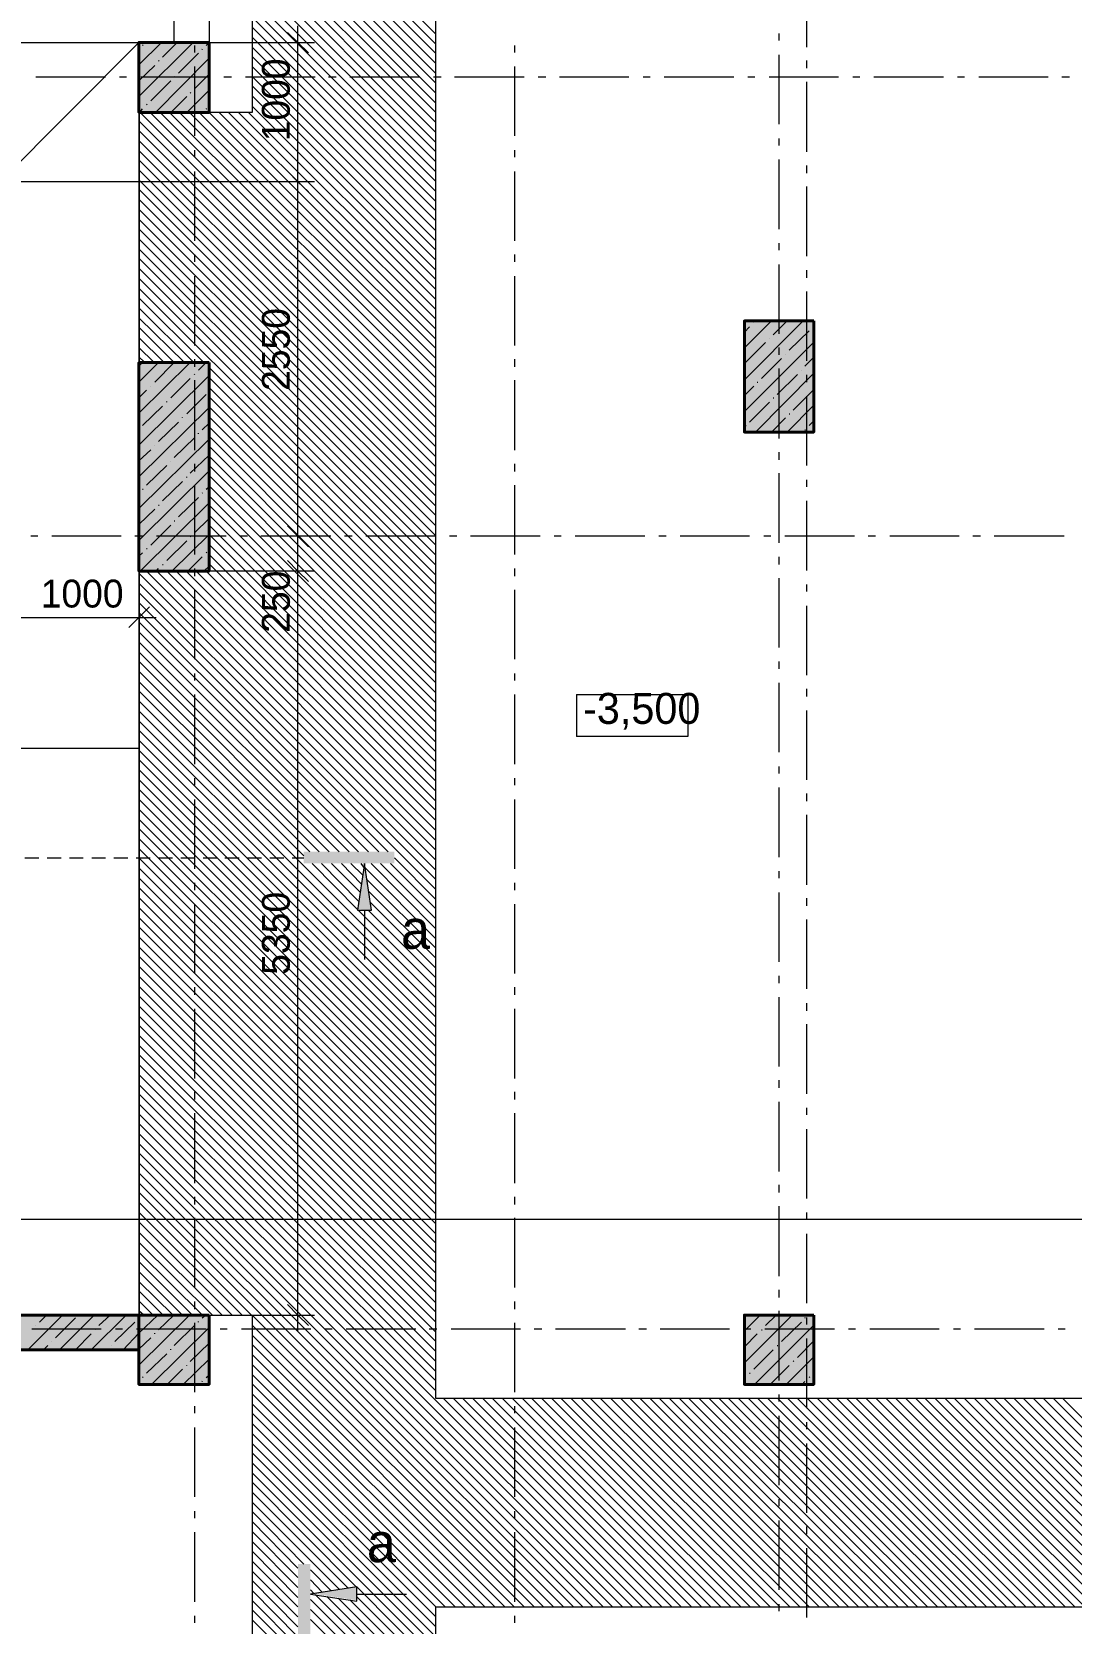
# Model space of a CAD drawing. Header units: millimetres. Extents: x -401725 to 250493, y 305116 to 802890.
# Drawn here: x -375131.046 to -375128.105, y 508979.9 to 508984.405 of the extents above; entities that cross this region are included whole.
import ezdxf

# ---------------------------------------------------------------- set-up
doc = ezdxf.new("R2010")
doc.units = ezdxf.units.MM
doc.layers.add('PDF _Геометрия', color=7, linetype='Continuous', true_color=0x1d1d1d)
doc.layers.add('PDF _Сплошная заливка', color=7, linetype='Continuous', true_color=0xffffff)
doc.layers.add('PDF _Текст', color=7, linetype='Continuous')

msp = doc.modelspace()

# ---------------------------------------------------------------- hatches: boundary and pattern name
at = {"layer": 'PDF _Сплошная заливка', "transparency": 33554559}
for points in [[(-375130.085, 508981.9308), (-375130.0867, 508981.9308), (-375130.0867, 508981.9425), (-375130.0883, 508981.9425), (-375130.0883, 508981.9525), (-375130.09, 508981.9525), (-375130.09, 508981.9642), (-375130.0917, 508981.9642), (-375130.0917, 508981.9742), (-375130.0933, 508981.9742), (-375130.0933, 508981.9858), (-375130.095, 508981.9858), (-375130.095, 508981.9975), (-375130.0967, 508981.9975), (-375130.0967, 508982.0075), (-375130.0983, 508982.0075), (-375130.0983, 508982.0192), (-375130.1, 508982.0192), (-375130.1, 508982.0292), (-375130.1017, 508982.0292), (-375130.1017, 508982.0408), (-375130.1033, 508982.0408), (-375130.1033, 508982.0508), (-375130.105, 508982.0508), (-375130.1067, 508982.0408), (-375130.1083, 508982.0292), (-375130.11, 508982.0192), (-375130.1117, 508982.0075), (-375130.1133, 508981.9975), (-375130.1167, 508981.9742), (-375130.1183, 508981.9642), (-375130.12, 508981.9525), (-375130.1217, 508981.9425), (-375130.1233, 508981.9308), (-375130.125, 508981.9208), (-375130.085, 508981.9192)], [(-375130.1367, 508979.9659), (-375130.1267, 508979.9642), (-375130.1267, 508980.0026), (-375130.1367, 508980.0026), (-375130.1483, 508980.0009), (-375130.1583, 508979.9992), (-375130.17, 508979.9976), (-375130.18, 508979.9959), (-375130.2033, 508979.9926), (-375130.2133, 508979.9909), (-375130.225, 508979.9892), (-375130.235, 508979.9876), (-375130.2583, 508979.9842), (-375130.235, 508979.9809), (-375130.225, 508979.9792), (-375130.2133, 508979.9776), (-375130.2033, 508979.9759), (-375130.18, 508979.9726), (-375130.17, 508979.9709), (-375130.1583, 508979.9692), (-375130.1483, 508979.9676)]]:
    msp.add_hatch(color=7, dxfattribs=at).paths.add_polyline_path(points)

# ---------------------------------------------------------------- linework, layer by layer
at = {"layer": 'PDF _Геометрия', "color": 7, "lineweight": 9}
for points in [[(-375116.2147, 508980.5355), (-375116.2147, 508980.8121), (-375115.9781, 508980.8121), (-375115.9781, 508982.362), (-375116.8714, 508982.362), (-375116.8714, 508980.5355), (-375129.9025, 508980.5355), (-375129.9025, 508986.5202), (-375130.4225, 508986.5202), (-375130.4225, 508984.177), (-375130.7425, 508984.177), (-375130.7425, 508983.4687), (-375130.5441, 508983.4687), (-375130.5441, 508982.8787), (-375130.7425, 508982.8787), (-375130.7425, 508980.7721), (-375130.4225, 508980.7721), (-375130.4225, 508979.4922), (-375129.9025, 508979.4922), (-375129.9025, 508979.9455), (-375118.478, 508979.9455), (-375118.478, 508976.4606), (-375117.888, 508976.4606), (-375117.888, 508979.9455)], [(-375130.6431, 508984.3755), (-375130.6431, 508984.9654)], [(-375130.5447, 508984.9655), (-375130.5447, 508984.3755)], [(-375128.8531, 508984.3621), (-375128.8531, 508984.5588)], [(-375130.2464, 508983.9805), (-375130.2931, 508983.9805), (-375130.2931, 508984.4221)], [(-375128.9314, 508984.3805), (-375128.9314, 508984.4005)], [(-375131.6864, 508984.3755), (-375130.7431, 508984.3755)], [(-375131.1364, 508983.9805), (-375130.7431, 508984.3754)], [(-375130.7431, 508984.3755), (-375130.7431, 508983.0122)], [(-375130.5447, 508984.3755), (-375130.6431, 508984.3755)], [(-375130.643, 508984.3755), (-375130.2931, 508984.3755), (-375130.2464, 508984.3755)], [(-375130.5847, 508984.3471), (-375130.5847, 508984.3671)], [(-375129.6797, 508984.3471), (-375129.6797, 508984.3671)], [(-375128.9314, 508984.1438), (-375128.9314, 508984.3404)], [(-375130.5847, 508984.1105), (-375130.5847, 508984.3071)], [(-375129.6797, 508984.1105), (-375129.6797, 508984.3071)], [(-375128.8531, 508984.3021), (-375128.8531, 508984.3238)], [(-375130.8381, 508984.2771), (-375131.0347, 508984.2771)], [(-375130.7781, 508984.2771), (-375130.7981, 508984.2771)], [(-375130.5414, 508984.2771), (-375130.7381, 508984.2771)], [(-375130.4814, 508984.2771), (-375130.5031, 508984.2771)], [(-375130.2447, 508984.2771), (-375130.4414, 508984.2771)], [(-375130.1847, 508984.2771), (-375130.2064, 508984.2771)], [(-375129.9481, 508984.2771), (-375130.1464, 508984.2771)], [(-375129.8881, 508984.2771), (-375129.9097, 508984.2771)], [(-375129.6531, 508984.2771), (-375129.8497, 508984.2771)], [(-375129.5914, 508984.2771), (-375129.6131, 508984.2771)], [(-375129.3564, 508984.2771), (-375129.5531, 508984.2771)], [(-375129.2964, 508984.2771), (-375129.3164, 508984.2771)], [(-375129.0597, 508984.2771), (-375129.2564, 508984.2771)], [(-375128.9997, 508984.2771), (-375129.0197, 508984.2771)], [(-375128.7631, 508984.2771), (-375128.9597, 508984.2771)], [(-375128.8531, 508984.0655), (-375128.8531, 508984.2638)], [(-375128.7031, 508984.2771), (-375128.7231, 508984.2771)], [(-375128.4664, 508984.2771), (-375128.6631, 508984.2771)], [(-375128.4064, 508984.2771), (-375128.4264, 508984.2771)], [(-375128.1697, 508984.2771), (-375128.3664, 508984.2771)], [(-375128.1097, 508984.2771), (-375128.1314, 508984.2771)], [(-375130.5847, 508984.0505), (-375130.5847, 508984.0705)], [(-375129.6797, 508984.0505), (-375129.6797, 508984.0705)], [(-375128.9314, 508984.0838), (-375128.9314, 508984.1038)], [(-375128.9314, 508983.8471), (-375128.9314, 508984.0438)], [(-375128.8531, 508984.0055), (-375128.8531, 508984.0271)], [(-375130.2931, 508983.9805), (-375131.1364, 508983.9805)], [(-375130.5847, 508983.8138), (-375130.5847, 508984.0104)], [(-375130.2464, 508982.9771), (-375130.2931, 508982.9771), (-375130.2931, 508983.9804)], [(-375129.6797, 508983.8138), (-375129.6797, 508984.0104)], [(-375128.8531, 508983.7705), (-375128.8531, 508983.9671)], [(-375128.9314, 508983.7871), (-375128.9314, 508983.8071)], [(-375130.5847, 508983.7538), (-375130.5847, 508983.7754)], [(-375129.6797, 508983.7538), (-375129.6797, 508983.7754)], [(-375130.5847, 508983.5171), (-375130.5847, 508983.7138)], [(-375129.6797, 508983.5171), (-375129.6797, 508983.7138)], [(-375128.9314, 508983.5505), (-375128.9314, 508983.7471)], [(-375128.8531, 508983.7088), (-375128.8531, 508983.7304)], [(-375128.8531, 508983.4738), (-375128.8531, 508983.6704)], [(-375130.5847, 508983.4571), (-375130.5847, 508983.4788)], [(-375129.6797, 508983.4571), (-375129.6797, 508983.4788)], [(-375128.9314, 508983.4905), (-375128.9314, 508983.5121)], [(-375128.9314, 508983.2538), (-375128.9314, 508983.4521)], [(-375128.8531, 508983.4138), (-375128.8531, 508983.4338)], [(-375130.5847, 508983.2205), (-375130.5847, 508983.4188)], [(-375129.6797, 508983.2205), (-375129.6797, 508983.4188)], [(-375128.8531, 508983.1771), (-375128.8531, 508983.3738)], [(-375128.9314, 508983.1938), (-375128.9314, 508983.2155)], [(-375130.5847, 508983.1605), (-375130.5847, 508983.1821)], [(-375129.6797, 508983.1605), (-375129.6797, 508983.1821)], [(-375130.5847, 508982.9255), (-375130.5847, 508983.1221)], [(-375129.6797, 508982.9255), (-375129.6797, 508983.1221)], [(-375128.9314, 508982.9588), (-375128.9314, 508983.1554)], [(-375128.8531, 508983.1171), (-375128.8531, 508983.1371)], [(-375128.8531, 508982.8805), (-375128.8531, 508983.0771)], [(-375131.0297, 508982.9771), (-375131.0497, 508982.9771)], [(-375130.7931, 508982.9771), (-375130.9897, 508982.9771)], [(-375130.7331, 508982.9771), (-375130.7547, 508982.9771)], [(-375130.4964, 508982.9771), (-375130.6931, 508982.9771)], [(-375130.4364, 508982.9771), (-375130.4581, 508982.9771)], [(-375130.1997, 508982.9771), (-375130.3981, 508982.9771)], [(-375130.2931, 508982.9771), (-375130.3347, 508982.9771)], [(-375130.2464, 508982.8788), (-375130.2931, 508982.8788), (-375130.2931, 508982.9771)], [(-375130.1397, 508982.9771), (-375130.1614, 508982.9771)], [(-375129.9047, 508982.9771), (-375130.1014, 508982.9771)], [(-375129.8431, 508982.9771), (-375129.8647, 508982.9771)], [(-375129.6081, 508982.9771), (-375129.8047, 508982.9771)], [(-375129.5481, 508982.9771), (-375129.5681, 508982.9771)], [(-375129.3114, 508982.9771), (-375129.5081, 508982.9771)], [(-375129.2514, 508982.9771), (-375129.2714, 508982.9771)], [(-375129.0147, 508982.9771), (-375129.2114, 508982.9771)], [(-375128.9547, 508982.9771), (-375128.9747, 508982.9771)], [(-375128.7181, 508982.9771), (-375128.9147, 508982.9771)], [(-375128.6581, 508982.9771), (-375128.6797, 508982.9771)], [(-375128.4214, 508982.9771), (-375128.6181, 508982.9771)], [(-375128.3614, 508982.9771), (-375128.3831, 508982.9771)], [(-375128.1247, 508982.9771), (-375128.3231, 508982.9771)], [(-375130.2931, 508982.8771), (-375130.2931, 508982.9271)], [(-375128.9314, 508982.8971), (-375128.9314, 508982.9188)], [(-375130.7431, 508982.8788), (-375130.7431, 508980.7722), (-375131.1364, 508980.7722)], [(-375130.5847, 508982.8638), (-375130.5847, 508982.8855)], [(-375130.2931, 508982.8788), (-375130.5447, 508982.8788)], [(-375130.2931, 508980.7255), (-375130.2931, 508982.8787)], [(-375130.2931, 508982.7038), (-375130.2931, 508982.8771)], [(-375129.6797, 508982.8638), (-375129.6797, 508982.8855)], [(-375128.9314, 508982.6621), (-375128.9314, 508982.8588)], [(-375130.5847, 508982.6288), (-375130.5847, 508982.8254)], [(-375129.6797, 508982.6288), (-375129.6797, 508982.8254)], [(-375128.8531, 508982.8205), (-375128.8531, 508982.8405)], [(-375130.7431, 508982.7888), (-375130.7431, 508982.7471), (-375130.7431, 508982.7005)], [(-375128.8531, 508982.5838), (-375128.8531, 508982.7804)], [(-375131.1364, 508982.7005), (-375131.1364, 508982.7471), (-375130.6947, 508982.7471)], [(-375130.5847, 508982.5688), (-375130.5847, 508982.5888)], [(-375129.6797, 508982.5688), (-375129.6797, 508982.5888)], [(-375128.9314, 508982.6021), (-375128.9314, 508982.6221)], [(-375128.9314, 508982.3655), (-375128.9314, 508982.5621)], [(-375128.8531, 508982.5238), (-375128.8531, 508982.5455)], [(-375130.5847, 508982.3321), (-375130.5847, 508982.5288)], [(-375129.6797, 508982.3321), (-375129.6797, 508982.5288)], [(-375129.5047, 508982.5288), (-375129.1897, 508982.5288), (-375129.1897, 508982.4105), (-375129.5047, 508982.4105)], [(-375129.5047, 508982.5288), (-375129.5047, 508982.4105)], [(-375128.8531, 508982.2871), (-375128.8531, 508982.4838)], [(-375131.0797, 508982.3205), (-375131.1364, 508982.3771), (-375130.7431, 508982.3771)], [(-375128.9314, 508982.3055), (-375128.9314, 508982.3255)], [(-375130.5847, 508982.2721), (-375130.5847, 508982.2921)], [(-375129.6797, 508982.2721), (-375129.6797, 508982.2921)], [(-375128.9314, 508982.0688), (-375128.9314, 508982.2654)], [(-375130.5847, 508982.0355), (-375130.5847, 508982.2321)], [(-375129.6797, 508982.0355), (-375129.6797, 508982.2321)], [(-375128.8531, 508982.2271), (-375128.8531, 508982.2488)], [(-375128.8531, 508981.9905), (-375128.8531, 508982.1888)], [(-375130.5847, 508981.9755), (-375130.5847, 508981.9955)], [(-375129.6797, 508981.9755), (-375129.6797, 508981.9955)], [(-375128.9314, 508982.0088), (-375128.9314, 508982.0288)], [(-375128.9314, 508981.7721), (-375128.9314, 508981.9688)], [(-375128.8531, 508981.9305), (-375128.8531, 508981.9521)], [(-375130.5847, 508981.7388), (-375130.5847, 508981.9354)], [(-375130.1047, 508981.9188), (-375130.1047, 508981.7788)], [(-375129.6797, 508981.7388), (-375129.6797, 508981.9354)], [(-375128.8531, 508981.6955), (-375128.8531, 508981.8921)], [(-375128.9314, 508981.7121), (-375128.9314, 508981.7321)], [(-375130.5847, 508981.6788), (-375130.5847, 508981.7005)], [(-375129.6797, 508981.6788), (-375129.6797, 508981.7005)], [(-375130.5847, 508981.4421), (-375130.5847, 508981.6388)], [(-375129.6797, 508981.4421), (-375129.6797, 508981.6388)], [(-375128.9314, 508981.4755), (-375128.9314, 508981.6721)], [(-375128.8531, 508981.6338), (-375128.8531, 508981.6555)], [(-375128.8531, 508981.3988), (-375128.8531, 508981.5954)], [(-375128.9314, 508981.4155), (-375128.9314, 508981.4371)], [(-375130.5847, 508981.3821), (-375130.5847, 508981.4038)], [(-375129.6797, 508981.3821), (-375129.6797, 508981.4038)], [(-375128.9314, 508981.1788), (-375128.9314, 508981.3754)], [(-375130.5847, 508981.1455), (-375130.5847, 508981.3438)], [(-375129.6797, 508981.1455), (-375129.6797, 508981.3438)], [(-375128.8531, 508981.3388), (-375128.8531, 508981.3588)], [(-375128.8531, 508981.1021), (-375128.8531, 508981.2988)], [(-375128.9314, 508981.1188), (-375128.9314, 508981.1405)], [(-375130.5847, 508981.0855), (-375130.5847, 508981.1071)], [(-375129.6797, 508981.0855), (-375129.6797, 508981.1071)], [(-375130.5847, 508980.8505), (-375130.5847, 508981.0471)], [(-375129.6797, 508980.8505), (-375129.6797, 508981.0471)], [(-375128.9314, 508980.8821), (-375128.9314, 508981.0804)], [(-375128.8531, 508981.0421), (-375128.8531, 508981.0621)], [(-375128.8531, 508980.8055), (-375128.8531, 508981.0021)], [(-375128.9314, 508980.8221), (-375128.9314, 508980.8438)], [(-375130.5847, 508980.7888), (-375130.5847, 508980.8105)], [(-375129.6797, 508980.7888), (-375129.6797, 508980.8105)], [(-375128.9314, 508980.5871), (-375128.9314, 508980.7838)], [(-375130.8497, 508980.7321), (-375131.0464, 508980.7321)], [(-375130.7897, 508980.7321), (-375130.8097, 508980.7321)], [(-375130.5531, 508980.7321), (-375130.7497, 508980.7321)], [(-375130.743, 508980.7721), (-375130.2931, 508980.7721), (-375130.2464, 508980.7721)], [(-375130.5847, 508980.5538), (-375130.5847, 508980.7504)], [(-375130.4931, 508980.7321), (-375130.5131, 508980.7321)], [(-375130.2564, 508980.7321), (-375130.4531, 508980.7321)], [(-375130.1964, 508980.7321), (-375130.2164, 508980.7321)], [(-375129.9597, 508980.7321), (-375130.1564, 508980.7321)], [(-375129.8997, 508980.7321), (-375129.9214, 508980.7321)], [(-375129.6631, 508980.7321), (-375129.8597, 508980.7321)], [(-375129.6797, 508980.5538), (-375129.6797, 508980.7504)], [(-375129.6031, 508980.7321), (-375129.6247, 508980.7321)], [(-375129.3664, 508980.7321), (-375129.5647, 508980.7321)], [(-375129.3064, 508980.7321), (-375129.3281, 508980.7321)], [(-375129.0714, 508980.7321), (-375129.2681, 508980.7321)], [(-375129.0114, 508980.7321), (-375129.0314, 508980.7321)], [(-375128.7747, 508980.7321), (-375128.9714, 508980.7321)], [(-375128.8531, 508980.7455), (-375128.8531, 508980.7655)], [(-375128.7147, 508980.7321), (-375128.7347, 508980.7321)], [(-375128.4781, 508980.7321), (-375128.6747, 508980.7321)], [(-375128.4181, 508980.7321), (-375128.4381, 508980.7321)], [(-375128.1814, 508980.7321), (-375128.3781, 508980.7321)], [(-375128.1214, 508980.7321), (-375128.1414, 508980.7321)], [(-375128.8531, 508980.5088), (-375128.8531, 508980.7054)], [(-375130.5847, 508980.4938), (-375130.5847, 508980.5138)], [(-375129.6797, 508980.4938), (-375129.6797, 508980.5138)], [(-375128.9314, 508980.5271), (-375128.9314, 508980.5471)], [(-375128.9314, 508980.2905), (-375128.9314, 508980.4871)], [(-375128.8531, 508980.4488), (-375128.8531, 508980.4688)], [(-375130.5847, 508980.2571), (-375130.5847, 508980.4538)], [(-375129.6797, 508980.2571), (-375129.6797, 508980.4538)], [(-375128.8531, 508980.2121), (-375128.8531, 508980.4088)], [(-375128.9314, 508980.2305), (-375128.9314, 508980.2505)], [(-375130.5847, 508980.1971), (-375130.5847, 508980.2171)], [(-375129.6797, 508980.1971), (-375129.6797, 508980.2171)], [(-375128.9314, 508979.9938), (-375128.9314, 508980.1904)], [(-375130.5847, 508979.9605), (-375130.5847, 508980.1571)], [(-375129.6797, 508979.9605), (-375129.6797, 508980.1571)], [(-375128.8531, 508980.1521), (-375128.8531, 508980.1738)], [(-375128.8531, 508979.9155), (-375128.8531, 508980.1121)], [(-375130.1264, 508979.9821), (-375129.9864, 508979.9821)], [(-375130.5847, 508979.9005), (-375130.5847, 508979.9205)], [(-375129.6797, 508979.9005), (-375129.6797, 508979.9205)], [(-375128.9314, 508979.9338), (-375128.9314, 508979.9538)]]:
    msp.add_lwpolyline(points, dxfattribs=at)
at = {"layer": 'PDF _Геометрия', "color": 9, "lineweight": 9, "true_color": 0xc3c3c3}
for points in [[(-375129.9031, 508984.3988), (-375130.423, 508984.9204)], [(-375129.9031, 508984.3705), (-375130.423, 508984.8921)], [(-375129.9031, 508984.3438), (-375130.423, 508984.8638)], [(-375129.9031, 508984.3155), (-375130.423, 508984.8354)], [(-375129.9031, 508984.2871), (-375130.423, 508984.8088)], [(-375129.9031, 508984.2605), (-375130.423, 508984.7804)], [(-375129.9031, 508984.2321), (-375130.423, 508984.7521)], [(-375129.9031, 508984.2038), (-375130.423, 508984.7254)], [(-375129.9031, 508984.1771), (-375130.423, 508984.6971)], [(-375129.9031, 508984.1488), (-375130.423, 508984.6688)], [(-375129.9031, 508984.1205), (-375130.423, 508984.6421)], [(-375129.9031, 508984.0921), (-375130.423, 508984.6138)], [(-375129.9031, 508984.0655), (-375130.423, 508984.5854)], [(-375129.9031, 508984.0371), (-375130.423, 508984.5571)], [(-375129.9031, 508984.0088), (-375130.423, 508984.5304)], [(-375129.9031, 508983.9821), (-375130.423, 508984.5021)], [(-375129.9031, 508983.9538), (-375130.423, 508984.4738)], [(-375129.9031, 508983.9255), (-375130.423, 508984.4471)], [(-375129.9031, 508983.8988), (-375130.423, 508984.4188)], [(-375129.9031, 508983.8705), (-375130.423, 508984.3904)], [(-375129.9031, 508983.8421), (-375130.423, 508984.3621)], [(-375129.9031, 508983.8138), (-375130.423, 508984.3354)], [(-375129.9031, 508983.7871), (-375130.423, 508984.3071)], [(-375129.9031, 508983.7588), (-375130.423, 508984.2788)], [(-375129.9031, 508983.7305), (-375130.423, 508984.2521)], [(-375129.9031, 508983.7038), (-375130.423, 508984.2238)], [(-375129.9031, 508983.3405), (-375130.7397, 508984.1771)], [(-375129.9031, 508983.3688), (-375130.7114, 508984.1771)], [(-375129.9031, 508983.3971), (-375130.683, 508984.1771)], [(-375129.9031, 508983.4255), (-375130.6564, 508984.1771)], [(-375129.9031, 508983.4521), (-375130.628, 508984.1771)], [(-375129.9031, 508983.4805), (-375130.5997, 508984.1771)], [(-375129.9031, 508983.5088), (-375130.573, 508984.1771)], [(-375129.9031, 508983.5355), (-375130.5447, 508984.1771)], [(-375129.9031, 508983.5638), (-375130.5164, 508984.1771)], [(-375129.9031, 508983.5921), (-375130.4897, 508984.1771)], [(-375129.9031, 508983.6188), (-375130.4614, 508984.1771)], [(-375129.9031, 508983.6471), (-375130.433, 508984.1771)], [(-375129.9031, 508983.6755), (-375130.423, 508984.1954)], [(-375129.9031, 508983.3138), (-375130.743, 508984.1521)], [(-375129.9031, 508983.2855), (-375130.743, 508984.1254)], [(-375129.9031, 508983.2571), (-375130.743, 508984.0971)], [(-375129.9031, 508983.2305), (-375130.743, 508984.0688)], [(-375129.9031, 508983.2021), (-375130.743, 508984.0421)], [(-375129.9031, 508983.1738), (-375130.743, 508984.0138)], [(-375129.9031, 508983.1455), (-375130.743, 508983.9854)], [(-375129.9031, 508983.1188), (-375130.743, 508983.9588)], [(-375129.9031, 508983.0905), (-375130.743, 508983.9304)], [(-375129.9031, 508983.0621), (-375130.743, 508983.9021)], [(-375129.9031, 508983.0355), (-375130.743, 508983.8738)], [(-375129.9031, 508983.0071), (-375130.743, 508983.8471)], [(-375129.9031, 508982.9788), (-375130.743, 508983.8187)], [(-375129.9031, 508982.9521), (-375130.743, 508983.7904)], [(-375129.9031, 508982.9238), (-375130.743, 508983.7638)], [(-375129.9031, 508982.8955), (-375130.743, 508983.7354)], [(-375129.9031, 508982.8671), (-375130.743, 508983.7071)], [(-375129.9031, 508982.8405), (-375130.743, 508983.6788)], [(-375130.5597, 508983.4688), (-375130.7431, 508983.6521)], [(-375130.5881, 508983.4688), (-375130.7431, 508983.6238)], [(-375130.6147, 508983.4688), (-375130.7431, 508983.5954)], [(-375130.6431, 508983.4688), (-375130.7431, 508983.5688)], [(-375130.6714, 508983.4688), (-375130.7431, 508983.5404)], [(-375130.6997, 508983.4688), (-375130.7431, 508983.5121)], [(-375130.7264, 508983.4688), (-375130.7431, 508983.4855)], [(-375129.9031, 508982.8121), (-375130.5447, 508983.4554)], [(-375129.9031, 508982.7838), (-375130.5447, 508983.4271)], [(-375129.9031, 508982.7571), (-375130.5447, 508983.3988)], [(-375129.9031, 508982.7288), (-375130.5447, 508983.3721)], [(-375129.9031, 508982.7005), (-375130.5447, 508983.3438)], [(-375129.9031, 508982.6738), (-375130.5447, 508983.3154)], [(-375129.9031, 508982.6455), (-375130.5447, 508983.2871)], [(-375129.9031, 508982.6171), (-375130.5447, 508983.2604)], [(-375129.9031, 508982.5888), (-375130.5447, 508983.2321)], [(-375129.9031, 508982.5621), (-375130.5447, 508983.2038)], [(-375129.9031, 508982.5338), (-375130.5447, 508983.1771)], [(-375129.9031, 508982.5055), (-375130.5447, 508983.1488)], [(-375129.9031, 508982.4788), (-375130.5447, 508983.1204)], [(-375129.9031, 508982.4505), (-375130.5447, 508983.0921)], [(-375129.9031, 508982.4221), (-375130.5447, 508983.0654)], [(-375129.9031, 508982.3938), (-375130.5447, 508983.0371)], [(-375129.9031, 508982.3671), (-375130.5447, 508983.0088)], [(-375129.9031, 508982.3388), (-375130.5447, 508982.9821)], [(-375129.9031, 508982.3105), (-375130.5447, 508982.9538)], [(-375129.9031, 508982.2838), (-375130.5447, 508982.9254)], [(-375129.9031, 508982.2555), (-375130.5447, 508982.8988)], [(-375129.9031, 508982.0321), (-375130.743, 508982.8721)], [(-375129.9031, 508982.0605), (-375130.7214, 508982.8788)], [(-375129.9031, 508982.0888), (-375130.693, 508982.8788)], [(-375129.9031, 508982.1155), (-375130.6647, 508982.8788)], [(-375129.9031, 508982.1438), (-375130.638, 508982.8788)], [(-375129.9031, 508982.1721), (-375130.6097, 508982.8788)], [(-375129.9031, 508982.2005), (-375130.5814, 508982.8788)], [(-375129.9031, 508982.2271), (-375130.553, 508982.8788)], [(-375129.9031, 508982.0055), (-375130.743, 508982.8438)], [(-375129.9031, 508981.9771), (-375130.743, 508982.8171)], [(-375130.0381, 508982.0838), (-375130.743, 508982.7888)], [(-375130.0647, 508982.0838), (-375130.743, 508982.7604)], [(-375130.0931, 508982.0838), (-375130.743, 508982.7338)], [(-375130.1214, 508982.0838), (-375130.743, 508982.7054)], [(-375130.1481, 508982.0838), (-375130.743, 508982.6771)], [(-375130.1764, 508982.0838), (-375130.743, 508982.6488)], [(-375130.2047, 508982.0838), (-375130.743, 508982.6221)], [(-375130.2331, 508982.0838), (-375130.743, 508982.5938)], [(-375130.2597, 508982.0838), (-375130.743, 508982.5654)], [(-375130.2764, 508982.0721), (-375130.743, 508982.5388)], [(-375129.9031, 508981.6705), (-375130.743, 508982.5104)], [(-375129.9031, 508981.6421), (-375130.743, 508982.4821)], [(-375129.9031, 508981.6155), (-375130.743, 508982.4538)], [(-375129.9031, 508981.5871), (-375130.743, 508982.4271)], [(-375129.9031, 508981.5588), (-375130.743, 508982.3988)], [(-375129.9031, 508981.5321), (-375130.743, 508982.3704)], [(-375129.9031, 508981.5038), (-375130.743, 508982.3437)], [(-375129.9031, 508981.4755), (-375130.743, 508982.3154)], [(-375129.9031, 508981.4488), (-375130.743, 508982.2871)], [(-375129.9031, 508981.4205), (-375130.743, 508982.2604)], [(-375129.9031, 508981.3921), (-375130.743, 508982.2321)], [(-375129.9031, 508981.3638), (-375130.743, 508982.2038)], [(-375129.9031, 508981.3371), (-375130.743, 508982.1754)], [(-375129.9031, 508981.3088), (-375130.743, 508982.1488)], [(-375129.9031, 508981.2805), (-375130.743, 508982.1204)], [(-375129.9031, 508981.2538), (-375130.743, 508982.0921)], [(-375129.9031, 508981.2255), (-375130.743, 508982.0654)], [(-375129.9031, 508981.1971), (-375130.743, 508982.0371)], [(-375130.1247, 508981.9205), (-375130.2531, 508982.0504)], [(-375130.1214, 508981.9438), (-375130.2264, 508982.0504)], [(-375130.1164, 508981.9688), (-375130.1981, 508982.0504)], [(-375130.1131, 508981.9921), (-375130.1697, 508982.0504)], [(-375130.1097, 508982.0171), (-375130.1431, 508982.0504)], [(-375130.1064, 508982.0405), (-375130.1147, 508982.0504)], [(-375129.9031, 508981.8371), (-375130.1031, 508982.0388)], [(-375129.9031, 508981.8655), (-375130.0864, 508982.0504)], [(-375129.9031, 508981.8938), (-375130.0597, 508982.0504)], [(-375129.9031, 508981.9221), (-375130.0314, 508982.0504)], [(-375129.9031, 508981.9488), (-375130.0197, 508982.0671)], [(-375129.9031, 508981.1705), (-375130.743, 508982.0087)], [(-375129.9031, 508981.8105), (-375130.0981, 508982.0054)], [(-375129.9031, 508981.1421), (-375130.743, 508981.9821)], [(-375129.9031, 508981.1138), (-375130.743, 508981.9538)], [(-375129.9031, 508981.7821), (-375130.0931, 508981.9721)], [(-375129.9031, 508981.0855), (-375130.743, 508981.9254)], [(-375129.9031, 508981.6988), (-375130.1231, 508981.9188)], [(-375129.9031, 508981.7271), (-375130.0947, 508981.9188)], [(-375129.9031, 508981.7538), (-375130.0881, 508981.9404)], [(-375129.9031, 508981.0588), (-375130.743, 508981.8971)], [(-375129.9031, 508981.0305), (-375130.743, 508981.8704)], [(-375129.9031, 508981.0021), (-375130.743, 508981.8421)], [(-375129.9031, 508980.9755), (-375130.743, 508981.8138)], [(-375129.9031, 508980.9471), (-375130.743, 508981.7871)], [(-375129.9031, 508980.9188), (-375130.743, 508981.7587)], [(-375129.9031, 508980.8905), (-375130.743, 508981.7304)], [(-375129.9031, 508980.8638), (-375130.743, 508981.7021)], [(-375129.9031, 508980.8355), (-375130.743, 508981.6754)], [(-375129.9031, 508980.8071), (-375130.743, 508981.6471)], [(-375129.9031, 508980.7805), (-375130.743, 508981.6188)], [(-375129.9031, 508980.7521), (-375130.743, 508981.5921)], [(-375129.9031, 508980.7238), (-375130.743, 508981.5638)], [(-375129.9031, 508980.6971), (-375130.743, 508981.5354)], [(-375129.9031, 508980.6688), (-375130.743, 508981.5087)], [(-375129.9031, 508980.6405), (-375130.743, 508981.4804)], [(-375129.9031, 508980.6121), (-375130.743, 508981.4521)], [(-375129.9031, 508980.5855), (-375130.743, 508981.4237)], [(-375129.9031, 508980.5571), (-375130.743, 508981.3971)], [(-375129.3181, 508979.9455), (-375130.743, 508981.3687)], [(-375129.3464, 508979.9455), (-375130.743, 508981.3404)], [(-375129.3747, 508979.9455), (-375130.743, 508981.3137)], [(-375129.4031, 508979.9455), (-375130.743, 508981.2854)], [(-375129.4297, 508979.9455), (-375130.743, 508981.2571)], [(-375129.4581, 508979.9455), (-375130.743, 508981.2304)], [(-375129.4864, 508979.9455), (-375130.743, 508981.2021)], [(-375129.5131, 508979.9455), (-375130.743, 508981.1737)], [(-375129.5414, 508979.9455), (-375130.743, 508981.1454)], [(-375129.5697, 508979.9455), (-375130.743, 508981.1187)], [(-375130.4247, 508980.7721), (-375130.743, 508981.0904)], [(-375130.4514, 508980.7721), (-375130.743, 508981.0621)], [(-375130.5081, 508980.7721), (-375130.7431, 508981.0071)], [(-375130.4797, 508980.7721), (-375130.743, 508981.0354)], [(-375130.5347, 508980.7721), (-375130.7431, 508980.9788)], [(-375130.5631, 508980.7721), (-375130.7431, 508980.9504)], [(-375130.5914, 508980.7721), (-375130.7431, 508980.9238)], [(-375130.6197, 508980.7721), (-375130.7431, 508980.8954)], [(-375130.6464, 508980.7721), (-375130.7431, 508980.8671)], [(-375130.6747, 508980.7721), (-375130.7431, 508980.8404)], [(-375130.7031, 508980.7721), (-375130.7431, 508980.8121)], [(-375130.7297, 508980.7721), (-375130.7431, 508980.7838)], [(-375129.5981, 508979.9455), (-375130.423, 508980.7721)], [(-375129.6247, 508979.9455), (-375130.423, 508980.7438)], [(-375129.6531, 508979.9455), (-375130.423, 508980.7154)], [(-375129.6814, 508979.9455), (-375130.423, 508980.6888)], [(-375129.7081, 508979.9455), (-375130.423, 508980.6604)], [(-375129.7364, 508979.9455), (-375130.423, 508980.6321)], [(-375129.7647, 508979.9455), (-375130.423, 508980.6038)], [(-375129.7914, 508979.9455), (-375130.423, 508980.5771)], [(-375129.8197, 508979.9455), (-375130.423, 508980.5488)], [(-375129.8481, 508979.9455), (-375130.423, 508980.5204)], [(-375129.2914, 508979.9455), (-375129.8814, 508980.5354)], [(-375129.2631, 508979.9455), (-375129.853, 508980.5354)], [(-375129.2347, 508979.9455), (-375129.8264, 508980.5354)], [(-375129.2081, 508979.9455), (-375129.798, 508980.5354)], [(-375129.1797, 508979.9455), (-375129.7697, 508980.5354)], [(-375129.1514, 508979.9455), (-375129.743, 508980.5354)], [(-375129.1247, 508979.9455), (-375129.7147, 508980.5354)], [(-375129.0964, 508979.9455), (-375129.6864, 508980.5354)], [(-375129.0681, 508979.9455), (-375129.658, 508980.5354)], [(-375129.0397, 508979.9455), (-375129.6314, 508980.5354)], [(-375129.0131, 508979.9455), (-375129.603, 508980.5354)], [(-375128.9847, 508979.9455), (-375129.5747, 508980.5354)], [(-375128.9564, 508979.9455), (-375129.548, 508980.5354)], [(-375128.9297, 508979.9455), (-375129.5197, 508980.5354)], [(-375128.9014, 508979.9455), (-375129.4914, 508980.5354)], [(-375128.8731, 508979.9455), (-375129.4647, 508980.5354)], [(-375128.8464, 508979.9455), (-375129.4364, 508980.5354)], [(-375128.8181, 508979.9455), (-375129.408, 508980.5354)], [(-375128.7897, 508979.9455), (-375129.3797, 508980.5354)], [(-375128.7614, 508979.9455), (-375129.353, 508980.5354)], [(-375128.7347, 508979.9455), (-375129.3247, 508980.5354)], [(-375128.7064, 508979.9455), (-375129.2964, 508980.5354)], [(-375128.6781, 508979.9455), (-375129.2697, 508980.5354)], [(-375128.6514, 508979.9455), (-375129.2414, 508980.5354)], [(-375128.6231, 508979.9455), (-375129.213, 508980.5354)], [(-375128.5947, 508979.9455), (-375129.1864, 508980.5354)], [(-375128.5664, 508979.9455), (-375129.158, 508980.5354)], [(-375128.5397, 508979.9455), (-375129.1297, 508980.5354)], [(-375128.5114, 508979.9455), (-375129.1014, 508980.5354)], [(-375128.4831, 508979.9455), (-375129.0747, 508980.5354)], [(-375128.4564, 508979.9455), (-375129.0464, 508980.5354)], [(-375128.4281, 508979.9455), (-375129.018, 508980.5354)], [(-375128.3997, 508979.9455), (-375128.9914, 508980.5354)], [(-375128.3731, 508979.9455), (-375128.963, 508980.5354)], [(-375128.3447, 508979.9455), (-375128.9347, 508980.5354)], [(-375128.3164, 508979.9455), (-375128.9064, 508980.5354)], [(-375128.2881, 508979.9455), (-375128.8797, 508980.5354)], [(-375128.2614, 508979.9455), (-375128.8514, 508980.5354)], [(-375128.2331, 508979.9455), (-375128.823, 508980.5354)], [(-375128.2047, 508979.9455), (-375128.7964, 508980.5354)], [(-375128.1781, 508979.9455), (-375128.768, 508980.5354)], [(-375128.1497, 508979.9455), (-375128.7397, 508980.5354)], [(-375128.1214, 508979.9455), (-375128.713, 508980.5354)], [(-375128.0947, 508979.9455), (-375128.6847, 508980.5354)], [(-375128.0664, 508979.9455), (-375128.6564, 508980.5354)], [(-375128.0381, 508979.9455), (-375128.628, 508980.5354)], [(-375128.0097, 508979.9455), (-375128.6014, 508980.5354)], [(-375127.9831, 508979.9455), (-375128.573, 508980.5354)], [(-375127.9547, 508979.9455), (-375128.5447, 508980.5354)], [(-375127.9264, 508979.9455), (-375128.518, 508980.5354)], [(-375127.8997, 508979.9455), (-375128.4897, 508980.5354)], [(-375127.8714, 508979.9455), (-375128.4614, 508980.5354)], [(-375127.8431, 508979.9455), (-375128.4347, 508980.5354)], [(-375127.8147, 508979.9455), (-375128.4064, 508980.5354)], [(-375127.7881, 508979.9455), (-375128.378, 508980.5354)], [(-375127.7597, 508979.9455), (-375128.3497, 508980.5354)], [(-375127.7314, 508979.9455), (-375128.323, 508980.5354)], [(-375127.7047, 508979.9455), (-375128.2947, 508980.5354)], [(-375127.6764, 508979.9455), (-375128.2664, 508980.5354)], [(-375127.6481, 508979.9455), (-375128.2397, 508980.5354)], [(-375127.6214, 508979.9455), (-375128.2114, 508980.5354)], [(-375127.5931, 508979.9455), (-375128.183, 508980.5354)], [(-375127.5647, 508979.9455), (-375128.1547, 508980.5354)], [(-375127.5364, 508979.9455), (-375128.128, 508980.5354)], [(-375129.8764, 508979.9455), (-375130.423, 508980.4938)], [(-375129.9031, 508979.9455), (-375130.423, 508980.4654)], [(-375129.9031, 508979.9171), (-375130.423, 508980.4371)], [(-375129.9031, 508979.8888), (-375130.423, 508980.4088)], [(-375129.9031, 508979.8605), (-375130.423, 508980.3821)], [(-375129.9031, 508979.8338), (-375130.423, 508980.3538)], [(-375129.9031, 508979.8055), (-375130.423, 508980.3254)], [(-375130.1281, 508980.0021), (-375130.423, 508980.2988)], [(-375130.1764, 508979.9955), (-375130.4231, 508980.2421)], [(-375130.1514, 508979.9988), (-375130.423, 508980.2704)], [(-375130.2764, 508980.0671), (-375130.4231, 508980.2154)], [(-375130.2931, 508980.0555), (-375130.4231, 508980.1871)], [(-375130.2931, 508980.0288), (-375130.4231, 508980.1588)], [(-375130.2931, 508980.0005), (-375130.4231, 508980.1304)], [(-375130.2931, 508979.9721), (-375130.4231, 508980.1038)], [(-375130.2931, 508979.9455), (-375130.4231, 508980.0754)], [(-375130.2931, 508979.9171), (-375130.4231, 508980.0471)], [(-375130.2931, 508979.8888), (-375130.4231, 508980.0204)], [(-375130.1997, 508979.9921), (-375130.2581, 508980.0504)], [(-375130.2247, 508979.9871), (-375130.2581, 508980.0221)], [(-375130.2931, 508979.8605), (-375130.4231, 508979.9921)], [(-375130.2481, 508979.9838), (-375130.2581, 508979.9938)], [(-375129.9031, 508979.6105), (-375130.258, 508979.9671)], [(-375129.9031, 508979.6388), (-375130.2447, 508979.9804)], [(-375129.9031, 508979.6655), (-375130.2114, 508979.9754)], [(-375129.9031, 508979.6938), (-375130.1797, 508979.9704)], [(-375129.9031, 508979.7221), (-375130.1464, 508979.9654)], [(-375129.9031, 508979.7771), (-375130.1264, 508980.0021)], [(-375129.9031, 508979.7505), (-375130.1264, 508979.9738)], [(-375130.2931, 508979.8338), (-375130.4231, 508979.9638)], [(-375129.9797, 508979.4921), (-375130.423, 508979.9371)], [(-375129.9031, 508979.5821), (-375130.258, 508979.9388)], [(-375130.0081, 508979.4921), (-375130.423, 508979.9088)], [(-375129.9031, 508979.5555), (-375130.258, 508979.9104)]]:
    msp.add_lwpolyline(points, dxfattribs=at)
at = {"layer": 'PDF _Геометрия', "color": 7, "lineweight": 18}
for points in [[(-375130.3231, 508984.4038), (-375130.2931, 508984.3755), (-375130.2631, 508984.3455)], [(-375130.3231, 508984.0105), (-375130.2931, 508983.9805), (-375130.2631, 508983.9521)], [(-375130.3231, 508983.0071), (-375130.2931, 508982.9771), (-375130.2631, 508982.9471)], [(-375130.3231, 508982.9088), (-375130.2931, 508982.8788), (-375130.2631, 508982.8488)], [(-375130.7131, 508982.7771), (-375130.7431, 508982.7471), (-375130.7714, 508982.7188)], [(-375130.3231, 508980.8021), (-375130.2931, 508980.7721), (-375130.2631, 508980.7421)]]:
    msp.add_lwpolyline(points, dxfattribs=at)
at = {"layer": 'PDF _Геометрия', "color": 7, "lineweight": 40}
for points in [[(-375130.5447, 508984.3755), (-375130.7431, 508984.3755), (-375130.7431, 508984.1771), (-375130.5447, 508984.1771)], [(-375128.8331, 508983.5871), (-375129.0297, 508983.5871), (-375129.0297, 508983.2721), (-375128.8331, 508983.2721)], [(-375130.5447, 508983.4688), (-375130.7431, 508983.4688), (-375130.7431, 508982.8788), (-375130.5447, 508982.8788)], [(-375133.4981, 508980.6738), (-375130.7432, 508980.6738), (-375130.7432, 508980.7721), (-375133.4981, 508980.7721)], [(-375130.5447, 508980.7721), (-375130.7431, 508980.7721), (-375130.7431, 508980.5755), (-375130.5447, 508980.5755)], [(-375128.8331, 508980.7721), (-375129.0297, 508980.7721), (-375129.0297, 508980.5755), (-375128.8331, 508980.5755)]]:
    msp.add_lwpolyline(points, close=True, dxfattribs=at)
at = {"layer": 'PDF _Геометрия', "lineweight": 9}
for points in [[(-375130.7431, 508984.3121), (-375130.6797, 508984.3754)], [(-375130.7431, 508984.2221), (-375130.5897, 508984.3754)], [(-375130.7331, 508984.3671), (-375130.7314, 508984.3688)], [(-375130.6764, 508984.3338), (-375130.6347, 508984.3754)], [(-375130.6314, 508984.2888), (-375130.5747, 508984.3454)], [(-375130.5647, 508984.3555), (-375130.5631, 508984.3571)], [(-375130.5531, 508984.3671), (-375130.5447, 508984.3755)], [(-375130.7431, 508984.2671), (-375130.6981, 508984.3104)], [(-375130.6964, 508984.1771), (-375130.5447, 508984.3304)], [(-375130.6881, 508984.3221), (-375130.6864, 508984.3238)], [(-375130.7097, 508984.2105), (-375130.6531, 508984.2671)], [(-375130.6431, 508984.2771), (-375130.6414, 508984.2788)], [(-375130.5864, 508984.2438), (-375130.5447, 508984.2854)], [(-375130.7214, 508984.1988), (-375130.7197, 508984.2005)], [(-375130.6531, 508984.1771), (-375130.6081, 508984.2221)], [(-375130.6081, 508984.1771), (-375130.5447, 508984.2404)], [(-375130.5981, 508984.2321), (-375130.5964, 508984.2338)], [(-375130.7414, 508984.1771), (-375130.7331, 508984.1871)], [(-375130.5531, 508984.1871), (-375130.5514, 508984.1888)], [(-375129.0297, 508983.5105), (-375128.9531, 508983.5871)], [(-375129.0297, 508983.4205), (-375128.8631, 508983.5871)], [(-375129.0297, 508983.5555), (-375129.0147, 508983.5705)], [(-375129.0031, 508983.5821), (-375129.0031, 508983.5821)], [(-375128.9481, 508983.5471), (-375128.9081, 508983.5871)], [(-375128.8347, 508983.5705), (-375128.8347, 508983.5705)], [(-375129.0297, 508983.3305), (-375128.8331, 508983.5271)], [(-375129.0264, 508983.4688), (-375128.9697, 508983.5254)], [(-375128.9581, 508983.5371), (-375128.9581, 508983.5371)], [(-375128.9031, 508983.5038), (-375128.8464, 508983.5588)], [(-375128.9814, 508983.4238), (-375128.9247, 508983.4804)], [(-375128.9131, 508983.4921), (-375128.9131, 508983.4921)], [(-375128.8581, 508983.4588), (-375128.8331, 508983.4838)], [(-375130.7431, 508983.4138), (-375130.6881, 508983.4688)], [(-375130.7431, 508983.3255), (-375130.5981, 508983.4688)], [(-375130.7431, 508983.4588), (-375130.7331, 508983.4688)], [(-375130.6981, 508983.4138), (-375130.6431, 508983.4688)], [(-375130.5864, 508983.4355), (-375130.5847, 508983.4371)], [(-375130.5747, 508983.4471), (-375130.5531, 508983.4688)], [(-375128.9981, 508983.2721), (-375128.8331, 508983.4388)], [(-375128.9364, 508983.3788), (-375128.8797, 508983.4354)], [(-375128.8681, 508983.4471), (-375128.8681, 508983.4471)], [(-375130.7431, 508983.2355), (-375130.5447, 508983.4321)], [(-375130.7431, 508983.3688), (-375130.7214, 508983.3905)], [(-375130.7097, 508983.4021), (-375130.7097, 508983.4021)], [(-375130.6531, 508983.3688), (-375130.5981, 508983.4238)], [(-375129.0297, 508983.3755), (-375129.0031, 508983.4021)], [(-375128.9931, 508983.4138), (-375128.9914, 508983.4138)], [(-375128.8914, 508983.3338), (-375128.8347, 508983.3904)], [(-375130.7331, 508983.2905), (-375130.6764, 508983.3454)], [(-375130.6647, 508983.3571), (-375130.6647, 508983.3588)], [(-375130.6081, 508983.3238), (-375130.5531, 508983.3788)], [(-375129.0147, 508983.3005), (-375128.9581, 508983.3571)], [(-375128.9481, 508983.3688), (-375128.9464, 508983.3688)], [(-375128.9081, 508983.2721), (-375128.8331, 508983.3488)], [(-375130.7431, 508983.1455), (-375130.5447, 508983.3421)], [(-375130.6881, 508983.2455), (-375130.6314, 508983.3004)], [(-375130.6197, 508983.3121), (-375130.6197, 508983.3138)], [(-375128.9531, 508983.2721), (-375128.9131, 508983.3121)], [(-375128.9031, 508983.3238), (-375128.9014, 508983.3238)], [(-375128.8464, 508983.2905), (-375128.8331, 508983.3038)], [(-375130.6431, 508983.2005), (-375130.5864, 508983.2554)], [(-375130.5747, 508983.2671), (-375130.5747, 508983.2688)], [(-375130.5647, 508983.2788), (-375130.5447, 508983.2971)], [(-375129.0264, 508983.2905), (-375129.0247, 508983.2905)], [(-375128.8581, 508983.2788), (-375128.8564, 508983.2788)], [(-375130.7431, 508983.0555), (-375130.5447, 508983.2521)], [(-375130.7431, 508983.1905), (-375130.7097, 508983.2221)], [(-375130.6981, 508983.2338), (-375130.6981, 508983.2338)], [(-375130.7214, 508983.1221), (-375130.6647, 508983.1771)], [(-375130.6531, 508983.1888), (-375130.6531, 508983.1888)], [(-375130.5981, 508983.1555), (-375130.5447, 508983.2071)], [(-375130.7431, 508982.9655), (-375130.5447, 508983.1621)], [(-375130.6764, 508983.0771), (-375130.6197, 508983.1321)], [(-375130.6081, 508983.1438), (-375130.6081, 508983.1455)], [(-375130.7331, 508983.1105), (-375130.7314, 508983.1105)], [(-375130.6314, 508983.0321), (-375130.5747, 508983.0871)], [(-375130.5647, 508983.0988), (-375130.5631, 508983.1005)], [(-375130.5531, 508983.1105), (-375130.5447, 508983.1171)], [(-375130.7431, 508983.0105), (-375130.6981, 508983.0538)], [(-375130.7397, 508982.8788), (-375130.5447, 508983.0721)], [(-375130.6881, 508983.0655), (-375130.6864, 508983.0655)], [(-375130.7097, 508982.9521), (-375130.6531, 508983.0088)], [(-375130.6431, 508983.0205), (-375130.6414, 508983.0205)], [(-375130.5864, 508982.9871), (-375130.5447, 508983.0271)], [(-375130.7214, 508982.9421), (-375130.7197, 508982.9421)], [(-375130.6647, 508982.9088), (-375130.6081, 508982.9638)], [(-375130.6497, 508982.8788), (-375130.5447, 508982.9821)], [(-375130.5981, 508982.9755), (-375130.5964, 508982.9771)], [(-375130.7431, 508982.9205), (-375130.7331, 508982.9305)], [(-375130.6764, 508982.8971), (-375130.6747, 508982.8971)], [(-375130.6047, 508982.8788), (-375130.5647, 508982.9188)], [(-375130.5531, 508982.9305), (-375130.5514, 508982.9321)], [(-375130.6947, 508982.8788), (-375130.6881, 508982.8855)], [(-375130.5597, 508982.8788), (-375130.5447, 508982.8921)], [(-375131.0581, 508980.6738), (-375130.9597, 508980.7721)], [(-375131.0347, 508980.7421), (-375131.0347, 508980.7421)], [(-375131.0247, 508980.7521), (-375131.0047, 508980.7721)], [(-375130.9797, 508980.7071), (-375130.9231, 508980.7638)], [(-375130.9681, 508980.6738), (-375130.8697, 508980.7721)], [(-375130.8781, 508980.6738), (-375130.7797, 508980.7721)], [(-375130.8664, 508980.7305), (-375130.8664, 508980.7305)], [(-375130.8564, 508980.7421), (-375130.8247, 508980.7721)], [(-375130.8114, 508980.6971), (-375130.7547, 508980.7521)], [(-375130.7431, 508980.7205), (-375130.6897, 508980.7721)], [(-375130.7431, 508980.6305), (-375130.5997, 508980.7721)], [(-375130.7431, 508980.7638), (-375130.7431, 508980.7655)], [(-375130.7081, 508980.5755), (-375130.5447, 508980.7371)], [(-375130.6881, 508980.7305), (-375130.6447, 508980.7721)], [(-375130.6431, 508980.6855), (-375130.5864, 508980.7421)], [(-375130.5747, 508980.7521), (-375130.5747, 508980.7538)], [(-375130.5647, 508980.7638), (-375130.5547, 508980.7721)], [(-375129.0297, 508980.7271), (-375128.9847, 508980.7721)], [(-375129.0297, 508980.6371), (-375128.8947, 508980.7721)], [(-375129.0014, 508980.5755), (-375128.8331, 508980.7438)], [(-375128.9814, 508980.7305), (-375128.9797, 508980.7305)], [(-375128.9697, 508980.7421), (-375128.9397, 508980.7721)], [(-375128.9247, 508980.6971), (-375128.8681, 508980.7521)], [(-375128.8581, 508980.7638), (-375128.8564, 508980.7655)], [(-375131.0131, 508980.6738), (-375131.0014, 508980.6855)], [(-375130.9897, 508980.6971), (-375130.9897, 508980.6971)], [(-375130.9231, 508980.6738), (-375130.8781, 508980.7188)], [(-375130.8214, 508980.6855), (-375130.8214, 508980.6855)], [(-375130.7881, 508980.6738), (-375130.7431, 508980.7204)], [(-375130.7431, 508980.6738), (-375130.7431, 508980.6755), (-375130.7097, 508980.7071)], [(-375130.6981, 508980.7188), (-375130.6981, 508980.7205)], [(-375130.5981, 508980.6405), (-375130.5447, 508980.6921)], [(-375129.0297, 508980.6821), (-375128.9931, 508980.7188)], [(-375128.9364, 508980.6855), (-375128.9347, 508980.6855)], [(-375128.8797, 508980.6521), (-375128.8331, 508980.6988)], [(-375130.8331, 508980.6738), (-375130.8331, 508980.6738)], [(-375130.7214, 508980.6071), (-375130.6647, 508980.6621)], [(-375130.6531, 508980.6738), (-375130.6531, 508980.6755)], [(-375130.6181, 508980.5755), (-375130.5447, 508980.6471)], [(-375129.0031, 508980.6188), (-375128.9481, 508980.6738)], [(-375128.9114, 508980.5755), (-375128.8331, 508980.6538)], [(-375128.8914, 508980.6405), (-375128.8897, 508980.6421)], [(-375130.7331, 508980.5955), (-375130.7314, 508980.5971)], [(-375130.6631, 508980.5755), (-375130.6197, 508980.6188)], [(-375130.6081, 508980.6288), (-375130.6081, 508980.6305)], [(-375130.5531, 508980.5955), (-375130.5447, 508980.6021)], [(-375129.0297, 508980.5921), (-375129.0264, 508980.5955)], [(-375129.0147, 508980.6071), (-375129.0131, 508980.6071)], [(-375128.9564, 508980.5755), (-375128.9031, 508980.6288)], [(-375128.8464, 508980.5955), (-375128.8447, 508980.5971)], [(-375128.8347, 508980.6071), (-375128.8331, 508980.6088)], [(-375130.5647, 508980.5838), (-375130.5631, 508980.5855)], [(-375128.8664, 508980.5755), (-375128.8581, 508980.5838)]]:
    msp.add_lwpolyline(points, dxfattribs=at)
at = {"layer": 'PDF _Геометрия', "color": 8, "lineweight": 9, "true_color": 0x808080}
for points in [[(-375131.0664, 508982.0671), (-375131.0264, 508982.0671)], [(-375131.0031, 508982.0671), (-375130.9631, 508982.0671)], [(-375130.9397, 508982.0671), (-375130.9014, 508982.0671)], [(-375130.8764, 508982.0671), (-375130.8381, 508982.0671)], [(-375130.8147, 508982.0671), (-375130.7747, 508982.0671)], [(-375130.7514, 508982.0671), (-375130.7114, 508982.0671)], [(-375130.6881, 508982.0671), (-375130.6481, 508982.0671)], [(-375130.6247, 508982.0671), (-375130.5864, 508982.0671)], [(-375130.5614, 508982.0671), (-375130.5231, 508982.0671)], [(-375130.4997, 508982.0671), (-375130.4597, 508982.0671)], [(-375130.4364, 508982.0671), (-375130.3964, 508982.0671)], [(-375130.3731, 508982.0671), (-375130.3331, 508982.0671)], [(-375130.3097, 508982.0671), (-375130.2764, 508982.0671)], [(-375134.6731, 508981.0438), (-375091.6389, 508981.0438)]]:
    msp.add_lwpolyline(points, dxfattribs=at)
at = {"layer": 'PDF _Геометрия', "color": 7, "lineweight": 9}
for points in [[(-375130.1247, 508981.9188), (-375130.0847, 508981.9188), (-375130.1047, 508982.0504)], [(-375130.1264, 508979.9621), (-375130.1264, 508980.0021), (-375130.2581, 508979.9821)]]:
    msp.add_lwpolyline(points, close=True, dxfattribs=at)
at = {"layer": 'PDF _Сплошная заливка', "lineweight": 5, "transparency": 33554559}
for points in [[(-375130.7433, 508984.3757), (-375130.7433, 508984.1774), (-375130.545, 508984.3757), (-375130.545, 508984.1774)], [(-375129.03, 508983.5874), (-375129.03, 508983.2724), (-375128.8334, 508983.5874), (-375128.8334, 508983.2724)], [(-375130.7433, 508983.4691), (-375130.7433, 508982.8791), (-375130.545, 508983.4691), (-375130.545, 508982.8791)], [(-375133.4982, 508980.7725), (-375133.4982, 508980.6742), (-375130.7433, 508980.7725), (-375130.7433, 508980.6742)], [(-375130.7433, 508980.7725), (-375130.7433, 508980.5759), (-375130.545, 508980.7725), (-375130.545, 508980.5759)], [(-375129.03, 508980.7725), (-375129.03, 508980.5759), (-375128.8334, 508980.7725), (-375128.8334, 508980.5759)]]:
    msp.add_solid(points, dxfattribs=at)
at = {"layer": 'PDF _Сплошная заливка', "color": 7, "lineweight": 5, "transparency": 33554559}
for points in [[(-375130.2767, 508982.0842), (-375130.2767, 508982.0508), (-375130.02, 508982.0842), (-375130.02, 508982.0508)], [(-375130.2933, 508980.0676), (-375130.2933, 508979.8126), (-375130.2583, 508980.0676), (-375130.2583, 508979.8126)]]:
    msp.add_solid(points, dxfattribs=at)

# ---------------------------------------------------------------- texts
at = {"layer": 'PDF _Текст', "char_height": 0.07891, "attachment_point": 4, "rotation": 90, "style": ''}
for s, insert in [('1000', (-375130.3552, 508984.0954)), ('2550', (-375130.3552, 508983.3887)), ('250', (-375130.3552, 508982.7038)), ('5350', (-375130.3552, 508981.7355))]:
    msp.add_mtext(s, dxfattribs=dict(at, insert=insert))
at = {"layer": 'PDF _Текст', "attachment_point": 4, "style": ''}
for s, insert, char_height in [('1000', (-375131.0214, 508982.8143), 0.07891), ('-3,500', (-375129.4864, 508982.4816), 0.08768), ('а', (-375130.0014, 508981.8634), 0.1103), ('а', (-375130.0981, 508980.1268), 0.1103)]:
    msp.add_mtext(s, dxfattribs=dict(at, insert=insert, char_height=char_height))

doc.saveas('drawing.dxf')
